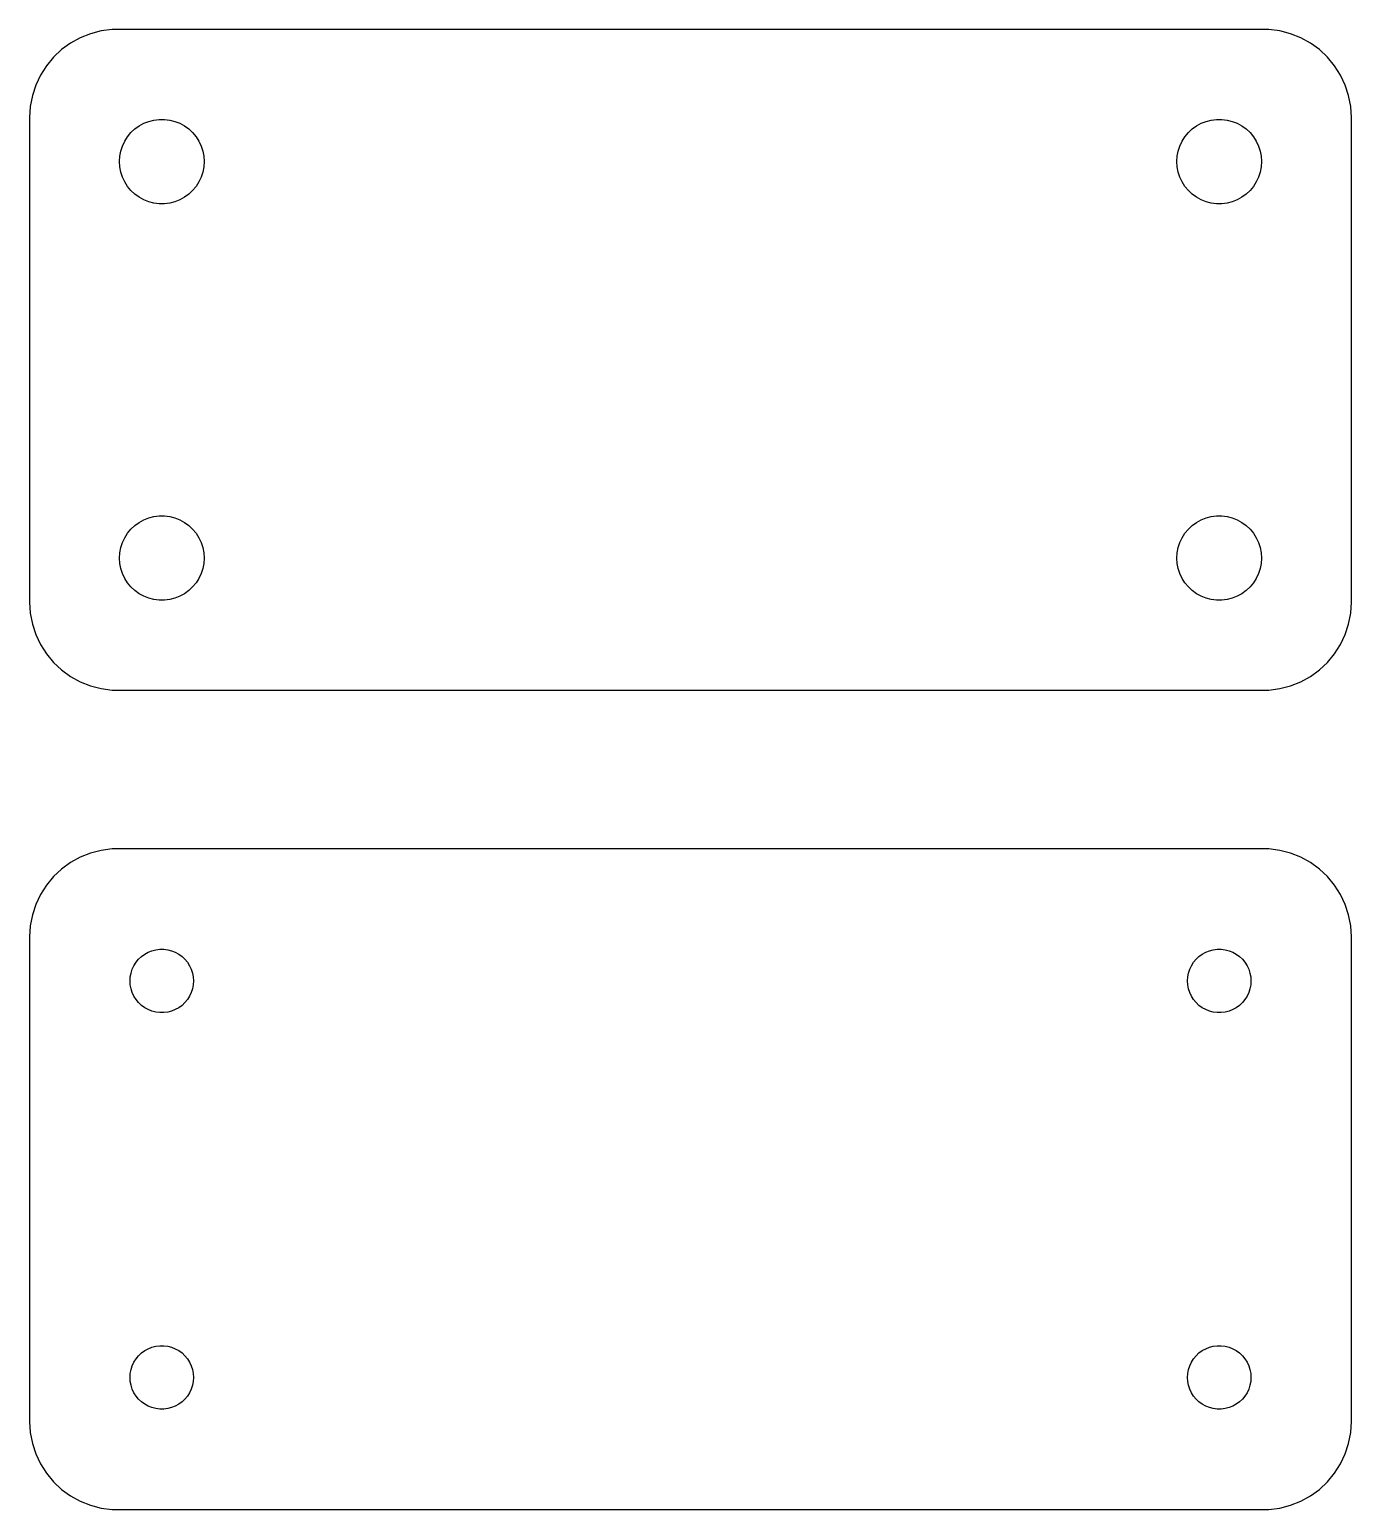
# Model space of a CAD drawing. Header units: metres. Extents: x -37.5 to 37.5, y 27.8 to 111.7.
import ezdxf

# ---------------------------------------------------------------- set-up
doc = ezdxf.new("R2010")
doc.units = ezdxf.units.M

msp = doc.modelspace()

# ---------------------------------------------------------------- linework, layer by layer
for p, q in [((-32.8139, 111.74), (-33.4369, 111.661)), ((32.8139, 111.74), (-32.8139, 111.74)), ((33.4369, 111.661), (32.8139, 111.74)), ((-35.1791, 110.972), (-35.6871, 110.603)), ((-34.6289, 111.274), (-35.1791, 110.972)), ((-34.0451, 111.505), (-34.6289, 111.274)), ((-33.4369, 111.661), (-34.0451, 111.505)), ((34.0451, 111.505), (33.4369, 111.661)), ((34.6289, 111.274), (34.0451, 111.505)), ((35.1791, 110.972), (34.6289, 111.274)), ((35.6871, 110.603), (35.1791, 110.972)), ((-36.1448, 110.173), (-36.5451, 109.689)), ((-35.6871, 110.603), (-36.1448, 110.173)), ((36.1448, 110.173), (35.6871, 110.603)), ((36.5451, 109.689), (36.1448, 110.173)), ((-36.5451, 109.689), (-36.8815, 109.159)), ((36.8815, 109.159), (36.5451, 109.689)), ((-37.1489, 108.591), (-37.3429, 107.993)), ((-36.8815, 109.159), (-37.1489, 108.591)), ((37.1489, 108.591), (36.8815, 109.159)), ((37.3429, 107.993), (37.1489, 108.591)), ((-37.3429, 107.993), (-37.4606, 107.377)), ((37.4606, 107.377), (37.3429, 107.993)), ((-37.4606, 107.377), (-37.5, 106.75)), ((-37.5, 106.75), (-37.5, 79.25)), ((37.5, 106.75), (37.4606, 107.377)), ((37.5, 79.25), (37.5, 106.75)), ((-31.9416, 105.661), (-31.7495, 105.893)), ((-31.7495, 105.893), (-31.5298, 106.099)), ((-31.5298, 106.099), (-31.286, 106.276)), ((-31.286, 106.276), (-31.0219, 106.422)), ((-31.0219, 106.422), (-30.7416, 106.533)), ((-30.7416, 106.533), (-30.4497, 106.607)), ((-30.4497, 106.607), (-30.1507, 106.645)), ((-30.1507, 106.645), (-29.8493, 106.645)), ((-29.8493, 106.645), (-29.5503, 106.607)), ((-29.5503, 106.607), (-29.2583, 106.533)), ((-29.2583, 106.533), (-28.9781, 106.422)), ((-28.9781, 106.422), (-28.714, 106.276)), ((-28.714, 106.276), (-28.4702, 106.099)), ((-28.4702, 106.099), (-28.2505, 105.893)), ((-28.2505, 105.893), (-28.0583, 105.661)), ((28.0583, 105.661), (28.2505, 105.893)), ((28.2505, 105.893), (28.4702, 106.099)), ((28.4702, 106.099), (28.714, 106.276)), ((28.714, 106.276), (28.9781, 106.422)), ((28.9781, 106.422), (29.2583, 106.533)), ((29.2583, 106.533), (29.5503, 106.607)), ((29.5503, 106.607), (29.8493, 106.645)), ((29.8493, 106.645), (30.1507, 106.645)), ((30.1507, 106.645), (30.4497, 106.607)), ((30.4497, 106.607), (30.7416, 106.533)), ((30.7416, 106.533), (31.0219, 106.422)), ((31.0219, 106.422), (31.286, 106.276)), ((31.286, 106.276), (31.5298, 106.099)), ((31.5298, 106.099), (31.7495, 105.893)), ((31.7495, 105.893), (31.9416, 105.661)), ((-32.3246, 104.847), (-32.2315, 105.133)), ((-32.2315, 105.133), (-32.1031, 105.406)), ((-32.1031, 105.406), (-31.9416, 105.661)), ((-28.0583, 105.661), (-27.8969, 105.406)), ((-27.8969, 105.406), (-27.7685, 105.133)), ((-27.7685, 105.133), (-27.6754, 104.847)), ((27.6754, 104.847), (27.7685, 105.133)), ((27.7685, 105.133), (27.8969, 105.406)), ((27.8969, 105.406), (28.0583, 105.661)), ((31.9416, 105.661), (32.1031, 105.406)), ((32.1031, 105.406), (32.2315, 105.133)), ((32.2315, 105.133), (32.3246, 104.847)), ((-32.4, 104.25), (-32.3811, 104.551)), ((-32.3811, 103.949), (-32.4, 104.25)), ((-32.3811, 104.551), (-32.3246, 104.847)), ((-27.6754, 104.847), (-27.6189, 104.551)), ((-27.6189, 104.551), (-27.6, 104.25)), ((-27.6, 104.25), (-27.6189, 103.949)), ((27.6, 104.25), (27.6189, 104.551)), ((27.6189, 103.949), (27.6, 104.25)), ((27.6189, 104.551), (27.6754, 104.847)), ((32.3246, 104.847), (32.3811, 104.551)), ((32.3811, 104.551), (32.4, 104.25)), ((32.4, 104.25), (32.3811, 103.949)), ((-32.3246, 103.653), (-32.3811, 103.949)), ((-32.2315, 103.367), (-32.3246, 103.653)), ((-32.1031, 103.094), (-32.2315, 103.367)), ((-27.7685, 103.367), (-27.8969, 103.094)), ((-27.6754, 103.653), (-27.7685, 103.367)), ((-27.6189, 103.949), (-27.6754, 103.653)), ((27.6754, 103.653), (27.6189, 103.949)), ((27.7685, 103.367), (27.6754, 103.653)), ((27.8969, 103.094), (27.7685, 103.367)), ((32.2315, 103.367), (32.1031, 103.094)), ((32.3246, 103.653), (32.2315, 103.367)), ((32.3811, 103.949), (32.3246, 103.653)), ((-31.9416, 102.839), (-32.1031, 103.094)), ((-31.7495, 102.607), (-31.9416, 102.839)), ((-31.5298, 102.401), (-31.7495, 102.607)), ((-28.2505, 102.607), (-28.4702, 102.401)), ((-28.0583, 102.839), (-28.2505, 102.607)), ((-27.8969, 103.094), (-28.0583, 102.839)), ((28.0583, 102.839), (27.8969, 103.094)), ((28.2505, 102.607), (28.0583, 102.839)), ((28.4702, 102.401), (28.2505, 102.607)), ((31.7495, 102.607), (31.5298, 102.401)), ((31.9416, 102.839), (31.7495, 102.607)), ((32.1031, 103.094), (31.9416, 102.839)), ((-31.286, 102.224), (-31.5298, 102.401)), ((-31.0219, 102.078), (-31.286, 102.224)), ((-30.7416, 101.967), (-31.0219, 102.078)), ((-30.4497, 101.893), (-30.7416, 101.967)), ((-30.1507, 101.855), (-30.4497, 101.893)), ((-29.8493, 101.855), (-30.1507, 101.855)), ((-29.5503, 101.893), (-29.8493, 101.855)), ((-29.2583, 101.967), (-29.5503, 101.893)), ((-28.9781, 102.078), (-29.2583, 101.967)), ((-28.714, 102.224), (-28.9781, 102.078)), ((-28.4702, 102.401), (-28.714, 102.224)), ((28.714, 102.224), (28.4702, 102.401)), ((28.9781, 102.078), (28.714, 102.224)), ((29.2583, 101.967), (28.9781, 102.078)), ((29.5503, 101.893), (29.2583, 101.967)), ((29.8493, 101.855), (29.5503, 101.893)), ((30.1507, 101.855), (29.8493, 101.855)), ((30.4497, 101.893), (30.1507, 101.855)), ((30.7416, 101.967), (30.4497, 101.893)), ((31.0219, 102.078), (30.7416, 101.967)), ((31.286, 102.224), (31.0219, 102.078)), ((31.5298, 102.401), (31.286, 102.224)), ((-31.0219, 83.9216), (-30.7416, 84.0325)), ((-30.7416, 84.0325), (-30.4497, 84.1075)), ((-30.4497, 84.1075), (-30.1507, 84.1453)), ((-30.1507, 84.1453), (-29.8493, 84.1453)), ((-29.8493, 84.1453), (-29.5503, 84.1075)), ((-29.5503, 84.1075), (-29.2583, 84.0325)), ((-29.2583, 84.0325), (-28.9781, 83.9216)), ((28.9781, 83.9216), (29.2583, 84.0325)), ((29.2583, 84.0325), (29.5503, 84.1075)), ((29.5503, 84.1075), (29.8493, 84.1453)), ((29.8493, 84.1453), (30.1507, 84.1453)), ((30.1507, 84.1453), (30.4497, 84.1075)), ((30.4497, 84.1075), (30.7416, 84.0325)), ((30.7416, 84.0325), (31.0219, 83.9216)), ((-32.1031, 82.9062), (-31.9416, 83.1607)), ((-31.9416, 83.1607), (-31.7495, 83.3929)), ((-31.7495, 83.3929), (-31.5298, 83.5992)), ((-31.5298, 83.5992), (-31.286, 83.7764)), ((-31.286, 83.7764), (-31.0219, 83.9216)), ((-28.9781, 83.9216), (-28.714, 83.7764)), ((-28.714, 83.7764), (-28.4702, 83.5992)), ((-28.4702, 83.5992), (-28.2505, 83.3929)), ((-28.2505, 83.3929), (-28.0583, 83.1607)), ((-28.0583, 83.1607), (-27.8969, 82.9062)), ((27.8969, 82.9062), (28.0583, 83.1607)), ((28.0583, 83.1607), (28.2505, 83.3929)), ((28.2505, 83.3929), (28.4702, 83.5992)), ((28.4702, 83.5992), (28.714, 83.7764)), ((28.714, 83.7764), (28.9781, 83.9216)), ((31.0219, 83.9216), (31.286, 83.7764)), ((31.286, 83.7764), (31.5298, 83.5992)), ((31.5298, 83.5992), (31.7495, 83.3929)), ((31.7495, 83.3929), (31.9416, 83.1607)), ((31.9416, 83.1607), (32.1031, 82.9062)), ((-32.3811, 82.0508), (-32.3246, 82.3469)), ((-32.3246, 82.3469), (-32.2315, 82.6335)), ((-32.2315, 82.6335), (-32.1031, 82.9062)), ((-27.8969, 82.9062), (-27.7685, 82.6335)), ((-27.7685, 82.6335), (-27.6754, 82.3469)), ((-27.6754, 82.3469), (-27.6189, 82.0508)), ((27.6189, 82.0508), (27.6754, 82.3469)), ((27.6754, 82.3469), (27.7685, 82.6335)), ((27.7685, 82.6335), (27.8969, 82.9062)), ((32.1031, 82.9062), (32.2315, 82.6335)), ((32.2315, 82.6335), (32.3246, 82.3469)), ((32.3246, 82.3469), (32.3811, 82.0508)), ((-32.4, 81.75), (-32.3811, 82.0508)), ((-32.3811, 81.4492), (-32.4, 81.75)), ((-27.6189, 82.0508), (-27.6, 81.75)), ((-27.6, 81.75), (-27.6189, 81.4492)), ((27.6, 81.75), (27.6189, 82.0508)), ((27.6189, 81.4492), (27.6, 81.75)), ((32.3811, 82.0508), (32.4, 81.75)), ((32.4, 81.75), (32.3811, 81.4492)), ((-32.3246, 81.1532), (-32.3811, 81.4492)), ((-32.2315, 80.8665), (-32.3246, 81.1532)), ((-32.1031, 80.5938), (-32.2315, 80.8665)), ((-27.7685, 80.8665), (-27.8969, 80.5938)), ((-27.6754, 81.1532), (-27.7685, 80.8665)), ((-27.6189, 81.4492), (-27.6754, 81.1532)), ((27.6754, 81.1532), (27.6189, 81.4492)), ((27.7685, 80.8665), (27.6754, 81.1532)), ((27.8969, 80.5938), (27.7685, 80.8665)), ((32.2315, 80.8665), (32.1031, 80.5938)), ((32.3246, 81.1532), (32.2315, 80.8665)), ((32.3811, 81.4492), (32.3246, 81.1532)), ((-31.9416, 80.3393), (-32.1031, 80.5938)), ((-31.7495, 80.1071), (-31.9416, 80.3393)), ((-31.5298, 79.9008), (-31.7495, 80.1071)), ((-31.286, 79.7236), (-31.5298, 79.9008)), ((-28.4702, 79.9008), (-28.714, 79.7236)), ((-28.2505, 80.1071), (-28.4702, 79.9008)), ((-28.0583, 80.3393), (-28.2505, 80.1071)), ((-27.8969, 80.5938), (-28.0583, 80.3393)), ((28.0583, 80.3393), (27.8969, 80.5938)), ((28.2505, 80.1071), (28.0583, 80.3393)), ((28.4702, 79.9008), (28.2505, 80.1071)), ((28.714, 79.7236), (28.4702, 79.9008)), ((31.5298, 79.9008), (31.286, 79.7236)), ((31.7495, 80.1071), (31.5298, 79.9008)), ((31.9416, 80.3393), (31.7495, 80.1071)), ((32.1031, 80.5938), (31.9416, 80.3393)), ((-37.5, 79.25), (-37.4606, 78.6233)), ((-31.0219, 79.5784), (-31.286, 79.7236)), ((-30.7416, 79.4675), (-31.0219, 79.5784)), ((-30.4497, 79.3925), (-30.7416, 79.4675)), ((-30.1507, 79.3547), (-30.4497, 79.3925)), ((-29.8493, 79.3547), (-30.1507, 79.3547)), ((-29.5503, 79.3925), (-29.8493, 79.3547)), ((-29.2583, 79.4675), (-29.5503, 79.3925)), ((-28.9781, 79.5784), (-29.2583, 79.4675)), ((-28.714, 79.7236), (-28.9781, 79.5784)), ((28.9781, 79.5784), (28.714, 79.7236)), ((29.2583, 79.4675), (28.9781, 79.5784)), ((29.5503, 79.3925), (29.2583, 79.4675)), ((29.8493, 79.3547), (29.5503, 79.3925)), ((30.1507, 79.3547), (29.8493, 79.3547)), ((30.4497, 79.3925), (30.1507, 79.3547)), ((30.7416, 79.4675), (30.4497, 79.3925)), ((31.0219, 79.5784), (30.7416, 79.4675)), ((31.286, 79.7236), (31.0219, 79.5784)), ((37.4606, 78.6233), (37.5, 79.25)), ((-37.4606, 78.6233), (-37.3429, 78.0066)), ((37.3429, 78.0066), (37.4606, 78.6233)), ((-37.3429, 78.0066), (-37.1489, 77.4094)), ((-37.1489, 77.4094), (-36.8815, 76.8412)), ((36.8815, 76.8412), (37.1489, 77.4094)), ((37.1489, 77.4094), (37.3429, 78.0066)), ((-36.8815, 76.8412), (-36.5451, 76.3111)), ((36.5451, 76.3111), (36.8815, 76.8412)), ((-36.5451, 76.3111), (-36.1448, 75.8273)), ((-36.1448, 75.8273), (-35.6871, 75.3974)), ((35.6871, 75.3974), (36.1448, 75.8273)), ((36.1448, 75.8273), (36.5451, 76.3111)), ((-35.6871, 75.3974), (-35.1791, 75.0284)), ((-35.1791, 75.0284), (-34.6289, 74.7259)), ((34.6289, 74.7259), (35.1791, 75.0284)), ((35.1791, 75.0284), (35.6871, 75.3974)), ((-34.6289, 74.7259), (-34.0451, 74.4947)), ((-34.0451, 74.4947), (-33.4369, 74.3386)), ((-33.4369, 74.3386), (-32.8139, 74.2599)), ((-32.8139, 74.2599), (32.8139, 74.2599)), ((32.8139, 74.2599), (33.4369, 74.3386)), ((33.4369, 74.3386), (34.0451, 74.4947)), ((34.0451, 74.4947), (34.6289, 74.7259)), ((-34.6289, 64.7741), (-35.1791, 64.4716)), ((-34.0451, 65.0053), (-34.6289, 64.7741)), ((-33.4369, 65.1614), (-34.0451, 65.0053)), ((-32.8139, 65.2401), (-33.4369, 65.1614)), ((32.8139, 65.2401), (-32.8139, 65.2401)), ((33.4369, 65.1614), (32.8139, 65.2401)), ((34.0451, 65.0053), (33.4369, 65.1614)), ((34.6289, 64.7741), (34.0451, 65.0053)), ((35.1791, 64.4716), (34.6289, 64.7741)), ((-35.6871, 64.1026), (-36.1448, 63.6727)), ((-35.1791, 64.4716), (-35.6871, 64.1026)), ((35.6871, 64.1026), (35.1791, 64.4716)), ((36.1448, 63.6727), (35.6871, 64.1026)), ((-36.5451, 63.1889), (-36.8815, 62.6588)), ((-36.1448, 63.6727), (-36.5451, 63.1889)), ((36.5451, 63.1889), (36.1448, 63.6727)), ((36.8815, 62.6588), (36.5451, 63.1889)), ((-36.8815, 62.6588), (-37.1489, 62.0906)), ((37.1489, 62.0906), (36.8815, 62.6588)), ((-37.3429, 61.4934), (-37.4606, 60.8767)), ((-37.1489, 62.0906), (-37.3429, 61.4934)), ((37.3429, 61.4934), (37.1489, 62.0906)), ((37.4606, 60.8767), (37.3429, 61.4934)), ((-37.4606, 60.8767), (-37.5, 60.25)), ((37.5, 60.25), (37.4606, 60.8767)), ((-37.5, 60.25), (-37.5, 32.75)), ((37.5, 32.75), (37.5, 60.25)), ((-31.5773, 58.6171), (-31.4562, 58.808)), ((-31.4562, 58.808), (-31.3121, 58.9822)), ((-31.3121, 58.9822), (-31.1474, 59.1369)), ((-31.1474, 59.1369), (-30.9645, 59.2698)), ((-30.9645, 59.2698), (-30.7664, 59.3787)), ((-30.7664, 59.3787), (-30.5562, 59.4619)), ((-30.5562, 59.4619), (-30.3373, 59.5181)), ((-30.3373, 59.5181), (-30.113, 59.5464)), ((-30.113, 59.5464), (-29.887, 59.5464)), ((-29.887, 59.5464), (-29.6627, 59.5181)), ((-29.6627, 59.5181), (-29.4438, 59.4619)), ((-29.4438, 59.4619), (-29.2336, 59.3787)), ((-29.2336, 59.3787), (-29.0355, 59.2698)), ((-29.0355, 59.2698), (-28.8526, 59.1369)), ((-28.8526, 59.1369), (-28.6879, 58.9822)), ((-28.6879, 58.9822), (-28.5438, 58.808)), ((-28.5438, 58.808), (-28.4226, 58.6171)), ((28.4226, 58.6171), (28.5438, 58.808)), ((28.5438, 58.808), (28.6879, 58.9822)), ((28.6879, 58.9822), (28.8526, 59.1369)), ((28.8526, 59.1369), (29.0355, 59.2698)), ((29.0355, 59.2698), (29.2336, 59.3787)), ((29.2336, 59.3787), (29.4438, 59.4619)), ((29.4438, 59.4619), (29.6627, 59.5181)), ((29.6627, 59.5181), (29.887, 59.5464)), ((29.887, 59.5464), (30.113, 59.5464)), ((30.113, 59.5464), (30.3373, 59.5181)), ((30.3373, 59.5181), (30.5562, 59.4619)), ((30.5562, 59.4619), (30.7664, 59.3787)), ((30.7664, 59.3787), (30.9645, 59.2698)), ((30.9645, 59.2698), (31.1474, 59.1369)), ((31.1474, 59.1369), (31.3121, 58.9822)), ((31.3121, 58.9822), (31.4562, 58.808)), ((31.4562, 58.808), (31.5773, 58.6171)), ((-31.8, 57.75), (-31.7858, 57.9756)), ((-31.7858, 57.9756), (-31.7434, 58.1976)), ((-31.7434, 58.1976), (-31.6736, 58.4126)), ((-31.6736, 58.4126), (-31.5773, 58.6171)), ((-28.4226, 58.6171), (-28.3264, 58.4126)), ((-28.3264, 58.4126), (-28.2565, 58.1976)), ((-28.2565, 58.1976), (-28.2142, 57.9756)), ((-28.2142, 57.9756), (-28.2, 57.75)), ((28.2, 57.75), (28.2142, 57.9756)), ((28.2142, 57.9756), (28.2565, 58.1976)), ((28.2565, 58.1976), (28.3264, 58.4126)), ((28.3264, 58.4126), (28.4226, 58.6171)), ((31.5773, 58.6171), (31.6736, 58.4126)), ((31.6736, 58.4126), (31.7434, 58.1976)), ((31.7434, 58.1976), (31.7858, 57.9756)), ((31.7858, 57.9756), (31.8, 57.75)), ((-31.7858, 57.5244), (-31.8, 57.75)), ((-31.7434, 57.3024), (-31.7858, 57.5244)), ((-31.6736, 57.0874), (-31.7434, 57.3024)), ((-28.2565, 57.3024), (-28.3264, 57.0874)), ((-28.2142, 57.5244), (-28.2565, 57.3024)), ((-28.2, 57.75), (-28.2142, 57.5244)), ((28.2142, 57.5244), (28.2, 57.75)), ((28.2565, 57.3024), (28.2142, 57.5244)), ((28.3264, 57.0874), (28.2565, 57.3024)), ((31.7434, 57.3024), (31.6736, 57.0874)), ((31.7858, 57.5244), (31.7434, 57.3024)), ((31.8, 57.75), (31.7858, 57.5244)), ((-31.5773, 56.8828), (-31.6736, 57.0874)), ((-31.4562, 56.692), (-31.5773, 56.8828)), ((-31.3121, 56.5178), (-31.4562, 56.692)), ((-31.1474, 56.3631), (-31.3121, 56.5178)), ((-30.9645, 56.2302), (-31.1474, 56.3631)), ((-28.8526, 56.3631), (-29.0355, 56.2302)), ((-28.6879, 56.5178), (-28.8526, 56.3631)), ((-28.5438, 56.692), (-28.6879, 56.5178)), ((-28.4226, 56.8828), (-28.5438, 56.692)), ((-28.3264, 57.0874), (-28.4226, 56.8828)), ((28.4226, 56.8828), (28.3264, 57.0874)), ((28.5438, 56.692), (28.4226, 56.8828)), ((28.6879, 56.5178), (28.5438, 56.692)), ((28.8526, 56.3631), (28.6879, 56.5178)), ((29.0355, 56.2302), (28.8526, 56.3631)), ((31.1474, 56.3631), (30.9645, 56.2302)), ((31.3121, 56.5178), (31.1474, 56.3631)), ((31.4562, 56.692), (31.3121, 56.5178)), ((31.5773, 56.8828), (31.4562, 56.692)), ((31.6736, 57.0874), (31.5773, 56.8828)), ((-30.7664, 56.1213), (-30.9645, 56.2302)), ((-30.5562, 56.0381), (-30.7664, 56.1213)), ((-30.3373, 55.9819), (-30.5562, 56.0381)), ((-30.113, 55.9536), (-30.3373, 55.9819)), ((-29.887, 55.9536), (-30.113, 55.9536)), ((-29.6627, 55.9819), (-29.887, 55.9536)), ((-29.4438, 56.0381), (-29.6627, 55.9819)), ((-29.2336, 56.1213), (-29.4438, 56.0381)), ((-29.0355, 56.2302), (-29.2336, 56.1213)), ((29.2336, 56.1213), (29.0355, 56.2302)), ((29.4438, 56.0381), (29.2336, 56.1213)), ((29.6627, 55.9819), (29.4438, 56.0381)), ((29.887, 55.9536), (29.6627, 55.9819)), ((30.113, 55.9536), (29.887, 55.9536)), ((30.3373, 55.9819), (30.113, 55.9536)), ((30.5562, 56.0381), (30.3373, 55.9819)), ((30.7664, 56.1213), (30.5562, 56.0381)), ((30.9645, 56.2302), (30.7664, 56.1213)), ((-30.7664, 36.8787), (-30.5562, 36.9619)), ((-30.5562, 36.9619), (-30.3373, 37.0181)), ((-30.3373, 37.0181), (-30.113, 37.0464)), ((-30.113, 37.0464), (-29.887, 37.0464)), ((-29.887, 37.0464), (-29.6627, 37.0181)), ((-29.6627, 37.0181), (-29.4438, 36.9619)), ((-29.4438, 36.9619), (-29.2336, 36.8787)), ((29.2336, 36.8787), (29.4438, 36.9619)), ((29.4438, 36.9619), (29.6627, 37.0181)), ((29.6627, 37.0181), (29.887, 37.0464)), ((29.887, 37.0464), (30.113, 37.0464)), ((30.113, 37.0464), (30.3373, 37.0181)), ((30.3373, 37.0181), (30.5562, 36.9619)), ((30.5562, 36.9619), (30.7664, 36.8787)), ((-31.6736, 35.9126), (-31.5773, 36.1172)), ((-31.5773, 36.1172), (-31.4562, 36.308)), ((-31.4562, 36.308), (-31.3121, 36.4822)), ((-31.3121, 36.4822), (-31.1474, 36.6369)), ((-31.1474, 36.6369), (-30.9645, 36.7698)), ((-30.9645, 36.7698), (-30.7664, 36.8787)), ((-29.2336, 36.8787), (-29.0355, 36.7698)), ((-29.0355, 36.7698), (-28.8526, 36.6369)), ((-28.8526, 36.6369), (-28.6879, 36.4822)), ((-28.6879, 36.4822), (-28.5438, 36.308)), ((-28.5438, 36.308), (-28.4226, 36.1172)), ((-28.4226, 36.1172), (-28.3264, 35.9126)), ((28.3264, 35.9126), (28.4226, 36.1172)), ((28.4226, 36.1172), (28.5438, 36.308)), ((28.5438, 36.308), (28.6879, 36.4822)), ((28.6879, 36.4822), (28.8526, 36.6369)), ((28.8526, 36.6369), (29.0355, 36.7698)), ((29.0355, 36.7698), (29.2336, 36.8787)), ((30.7664, 36.8787), (30.9645, 36.7698)), ((30.9645, 36.7698), (31.1474, 36.6369)), ((31.1474, 36.6369), (31.3121, 36.4822)), ((31.3121, 36.4822), (31.4562, 36.308)), ((31.4562, 36.308), (31.5773, 36.1172)), ((31.5773, 36.1172), (31.6736, 35.9126)), ((-31.8, 35.25), (-31.7858, 35.4756)), ((-31.7858, 35.4756), (-31.7434, 35.6976)), ((-31.7434, 35.6976), (-31.6736, 35.9126)), ((-28.3264, 35.9126), (-28.2565, 35.6976)), ((-28.2565, 35.6976), (-28.2142, 35.4756)), ((-28.2142, 35.4756), (-28.2, 35.25)), ((28.2, 35.25), (28.2142, 35.4756)), ((28.2142, 35.4756), (28.2565, 35.6976)), ((28.2565, 35.6976), (28.3264, 35.9126)), ((31.6736, 35.9126), (31.7434, 35.6976)), ((31.7434, 35.6976), (31.7858, 35.4756)), ((31.7858, 35.4756), (31.8, 35.25)), ((-31.7858, 35.0244), (-31.8, 35.25)), ((-31.7434, 34.8024), (-31.7858, 35.0244)), ((-31.6736, 34.5874), (-31.7434, 34.8024)), ((-31.5773, 34.3829), (-31.6736, 34.5874)), ((-28.3264, 34.5874), (-28.4226, 34.3829)), ((-28.2565, 34.8024), (-28.3264, 34.5874)), ((-28.2142, 35.0244), (-28.2565, 34.8024)), ((-28.2, 35.25), (-28.2142, 35.0244)), ((28.2142, 35.0244), (28.2, 35.25)), ((28.2565, 34.8024), (28.2142, 35.0244)), ((28.3264, 34.5874), (28.2565, 34.8024)), ((28.4226, 34.3829), (28.3264, 34.5874)), ((31.6736, 34.5874), (31.5773, 34.3829)), ((31.7434, 34.8024), (31.6736, 34.5874)), ((31.7858, 35.0244), (31.7434, 34.8024)), ((31.8, 35.25), (31.7858, 35.0244)), ((-31.4562, 34.192), (-31.5773, 34.3829)), ((-31.3121, 34.0178), (-31.4562, 34.192)), ((-31.1474, 33.8631), (-31.3121, 34.0178)), ((-30.9645, 33.7302), (-31.1474, 33.8631)), ((-30.7664, 33.6213), (-30.9645, 33.7302)), ((-30.5562, 33.5381), (-30.7664, 33.6213)), ((-29.2336, 33.6213), (-29.4438, 33.5381)), ((-29.0355, 33.7302), (-29.2336, 33.6213)), ((-28.8526, 33.8631), (-29.0355, 33.7302)), ((-28.6879, 34.0178), (-28.8526, 33.8631)), ((-28.5438, 34.192), (-28.6879, 34.0178)), ((-28.4226, 34.3829), (-28.5438, 34.192)), ((28.5438, 34.192), (28.4226, 34.3829)), ((28.6879, 34.0178), (28.5438, 34.192)), ((28.8526, 33.8631), (28.6879, 34.0178)), ((29.0355, 33.7302), (28.8526, 33.8631)), ((29.2336, 33.6213), (29.0355, 33.7302)), ((29.4438, 33.5381), (29.2336, 33.6213)), ((30.7664, 33.6213), (30.5562, 33.5381)), ((30.9645, 33.7302), (30.7664, 33.6213)), ((31.1474, 33.8631), (30.9645, 33.7302)), ((31.3121, 34.0178), (31.1474, 33.8631)), ((31.4562, 34.192), (31.3121, 34.0178)), ((31.5773, 34.3829), (31.4562, 34.192)), ((-30.3373, 33.4819), (-30.5562, 33.5381)), ((-30.113, 33.4536), (-30.3373, 33.4819)), ((-29.887, 33.4536), (-30.113, 33.4536)), ((-29.6627, 33.4819), (-29.887, 33.4536)), ((-29.4438, 33.5381), (-29.6627, 33.4819)), ((29.6627, 33.4819), (29.4438, 33.5381)), ((29.887, 33.4536), (29.6627, 33.4819)), ((30.113, 33.4536), (29.887, 33.4536)), ((30.3373, 33.4819), (30.113, 33.4536)), ((30.5562, 33.5381), (30.3373, 33.4819)), ((-37.5, 32.75), (-37.4606, 32.1233)), ((-37.4606, 32.1233), (-37.3429, 31.5066)), ((37.3429, 31.5066), (37.4606, 32.1233)), ((37.4606, 32.1233), (37.5, 32.75)), ((-37.3429, 31.5066), (-37.1489, 30.9094)), ((37.1489, 30.9094), (37.3429, 31.5066)), ((-37.1489, 30.9094), (-36.8815, 30.3412)), ((-36.8815, 30.3412), (-36.5451, 29.8111)), ((36.5451, 29.8111), (36.8815, 30.3412)), ((36.8815, 30.3412), (37.1489, 30.9094)), ((-36.5451, 29.8111), (-36.1448, 29.3273)), ((36.1448, 29.3273), (36.5451, 29.8111)), ((-36.1448, 29.3273), (-35.6871, 28.8974)), ((-35.6871, 28.8974), (-35.1791, 28.5284)), ((35.1791, 28.5284), (35.6871, 28.8974)), ((35.6871, 28.8974), (36.1448, 29.3273)), ((-35.1791, 28.5284), (-34.6289, 28.2259)), ((-34.6289, 28.2259), (-34.0451, 27.9947)), ((-34.0451, 27.9947), (-33.4369, 27.8386)), ((-33.4369, 27.8386), (-32.8139, 27.7599)), ((-32.8139, 27.7599), (32.8139, 27.7599)), ((32.8139, 27.7599), (33.4369, 27.8386)), ((33.4369, 27.8386), (34.0451, 27.9947)), ((34.0451, 27.9947), (34.6289, 28.2259)), ((34.6289, 28.2259), (35.1791, 28.5284))]:
    msp.add_line(p, q)

doc.saveas('drawing.dxf')
